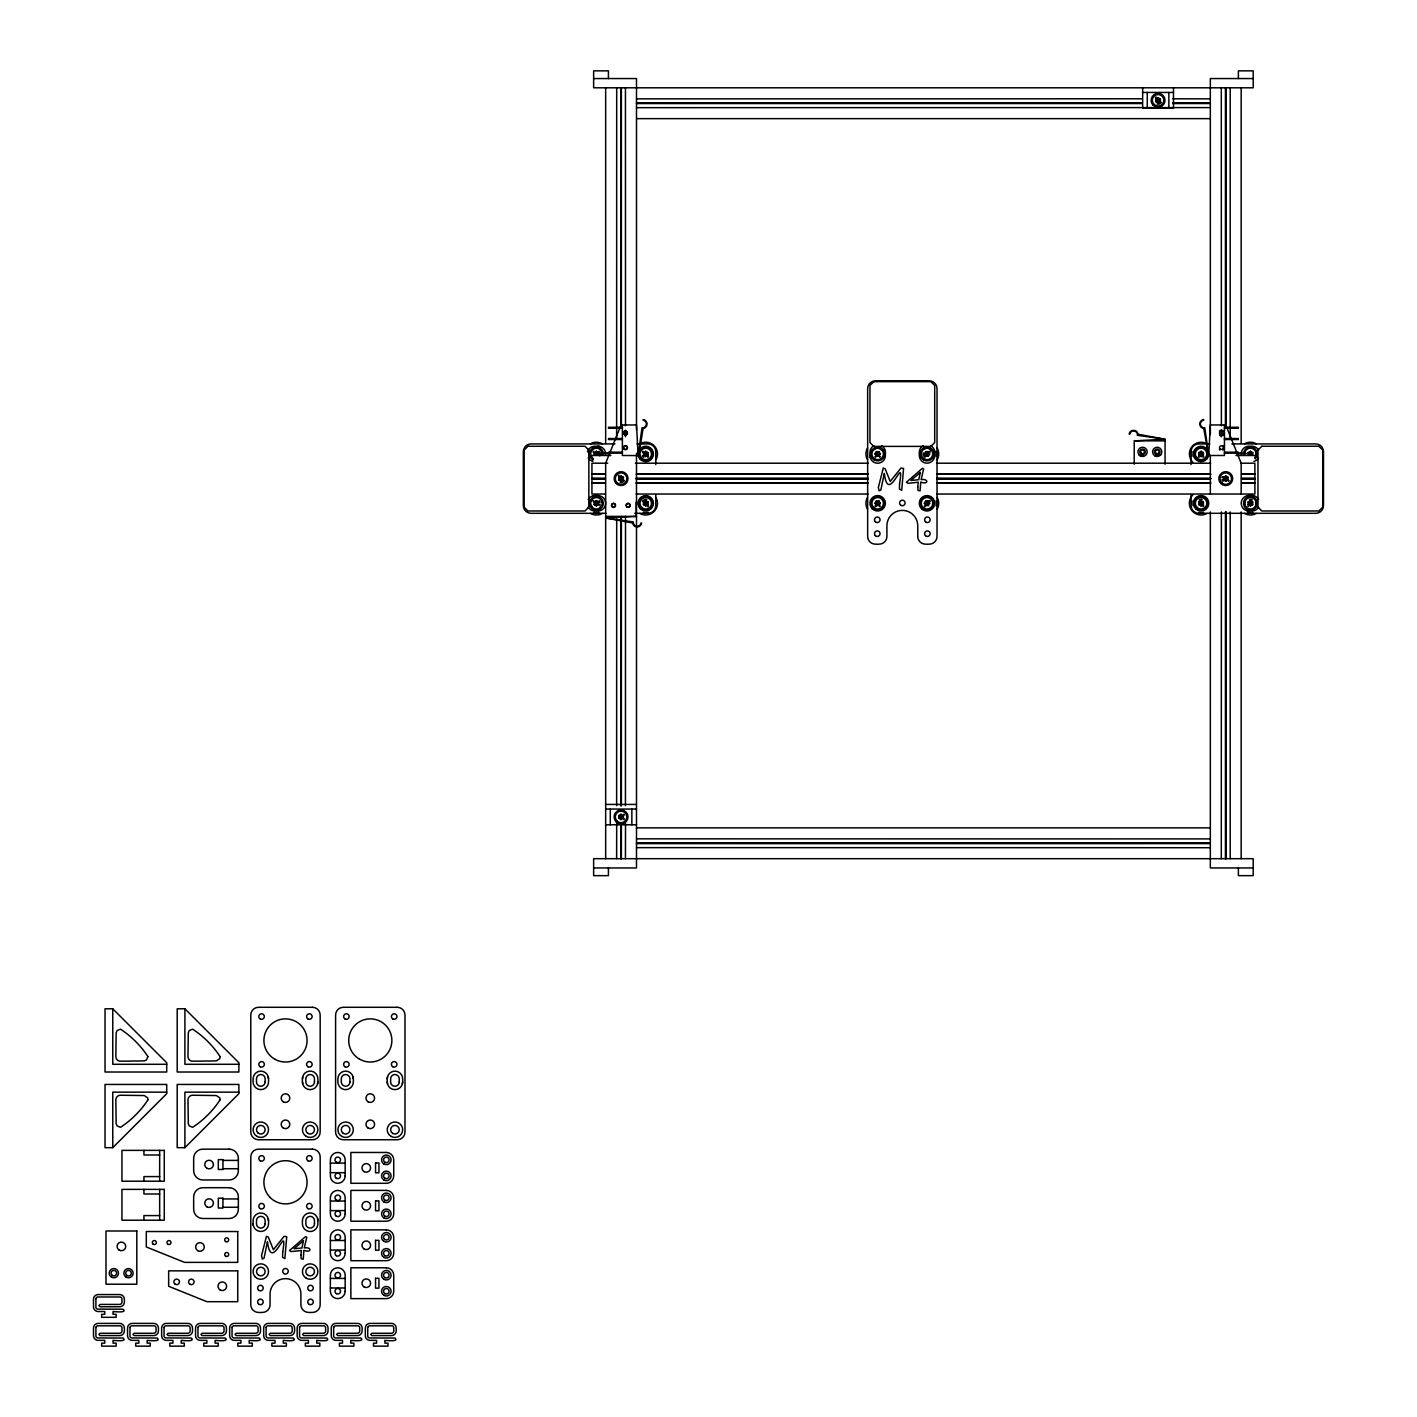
<?xml version="1.0" encoding="UTF-8"?>
<svg xmlns="http://www.w3.org/2000/svg" width="1417" height="1417" viewBox="0 0 1417 1417"><rect width="100%" height="100%" fill="white"/><g stroke="black" fill="none" stroke-linecap="round" stroke-linejoin="round"><path stroke-width="1.5" d="M608.424 867.948L608.424 875.653L593.634 875.653L593.634 858.684L1253.195 858.684L1253.195 875.653L1238.387 875.653L1238.387 867.948M1238.387 78.555L1238.387 70.85L1253.195 70.85L1253.195 87.801L593.634 87.801L593.634 70.85L608.424 70.85L608.424 78.555M605.661 518.002L632.708 523.015A4.464 4.464 0 0 0 635.401 526.593L637.685 526.911A4.464 4.464 0 0 0 641.582 523.103L640.962 523.015A3.861 3.861 0 0 1 636.605 526.292A3.861 3.861 0 0 1 633.328 521.934L605.661 518.002L636.18 516.39L636.18 502.291M874.997 453.954L876.326 451.633L879.001 451.633L880.329 453.954L879.001 456.256L876.326 456.256L874.997 453.954L880.329 453.954M876.326 456.256L879.001 451.633M874.997 503.283L876.326 500.98L879.001 500.98L880.329 503.283L879.001 505.603L876.326 505.603L874.997 503.283L880.329 503.283M876.326 505.603L879.001 500.98M924.327 453.954L925.655 451.633L928.33 451.633L929.676 453.954L928.33 456.256L925.655 456.256L924.327 453.954L929.676 453.954M925.655 456.256L928.33 451.633M924.327 503.283L925.655 500.98L928.33 500.98L929.676 503.283L928.33 505.603L925.655 505.603L924.327 503.283L929.676 503.283M925.655 505.603L928.33 500.98M112.758 1147.664L166.71 1093.694L166.71 1084.448L105.035 1084.448L105.035 1147.664L112.758 1147.664L112.758 1092.153L166.71 1092.153M184.901 1147.664L238.871 1093.694L238.871 1084.448L177.196 1084.448L177.196 1147.664L184.901 1147.664L184.901 1092.153L238.871 1092.153M1155.758 98.96L1158.061 97.631L1160.381 98.96L1160.381 101.634L1158.061 102.963L1155.758 101.634L1155.758 98.96L1160.381 101.634M1155.758 101.634L1160.381 98.96M594.095 452.608L596.398 451.279L598.718 452.608L598.718 455.282L594.095 452.608L594.095 455.282L598.718 452.608M643.424 452.608L645.745 451.279L648.047 452.608L648.047 455.282L645.745 456.628L643.424 455.282L643.424 452.608L648.047 455.282M643.424 455.282L648.047 452.608M618.768 477.281L621.071 475.953L623.391 477.281L623.391 479.956L621.071 481.284L618.768 479.956L618.768 477.281L623.391 479.956M618.768 479.956L623.391 477.281M594.095 501.955L596.398 500.608L598.718 501.955L598.718 504.629L596.398 505.958L594.095 504.629L594.095 501.955L598.718 504.629M594.095 504.629L598.718 501.955M643.424 501.955L645.745 500.608L648.047 501.955L648.047 504.629L645.745 505.958L643.424 504.629L643.424 501.955L648.047 504.629M643.424 504.629L648.047 501.955M1198.764 452.608L1201.085 451.279L1203.405 452.608L1203.405 455.282L1201.085 456.628L1198.764 455.282L1198.764 452.608L1203.405 455.282M1198.764 455.282L1203.405 452.608M618.768 815.572L621.071 814.244L623.391 815.572L623.391 818.247L621.071 819.575L618.768 818.247L618.768 815.572L623.391 818.247M1248.111 452.608L1250.414 451.279L1252.734 452.608L1252.734 455.282L1248.111 452.608L1248.111 455.282L1252.734 452.608M618.768 818.247L623.391 815.572M1223.438 477.281L1225.758 475.953L1228.061 477.281L1228.061 479.956L1225.758 481.284L1223.438 479.956L1223.438 477.281L1228.061 479.956M1223.438 479.956L1228.061 477.281M1198.764 501.955L1201.085 500.608L1203.405 501.955L1203.405 504.629L1201.085 505.958L1198.764 504.629L1198.764 501.955L1203.405 504.629M1198.764 504.629L1203.405 501.955M1248.111 501.955L1250.414 500.608L1252.734 501.955L1252.734 504.629L1250.414 505.958L1248.111 504.629L1248.111 501.955L1252.734 504.629M1248.111 504.629L1252.734 501.955M1134.539 440.846L1165.057 439.217L1137.993 434.222A4.464 4.464 0 0 0 1135.318 430.644L1133.015 430.325A4.464 4.464 0 0 0 1129.136 434.133L1129.739 434.222A3.861 3.861 0 0 1 1134.096 430.945A3.861 3.861 0 0 1 1137.373 435.302L1165.057 439.217L1165.057 464.245M593.634 78.555L636.499 78.555L636.499 430.183M1253.195 78.555L1210.331 78.555L1210.331 434.594M1142.651 92.442L1173.489 92.442M636.552 98.853L1141.872 98.783M1172.762 98.783L1210.277 98.853M636.552 102.91L1141.872 102.91M1172.762 102.91L1210.277 102.91M636.552 103.228L1141.872 103.228M1172.762 103.228L1210.277 103.228M636.552 103.547L1141.872 103.547M1172.762 103.547L1210.277 103.547M636.552 107.674L1210.277 107.603M636.552 118.638L1210.277 118.638M622.382 427.279L608.513 427.279L608.513 428.271L622.382 428.271M1224.447 427.279L1238.316 427.279L1238.316 428.271L1224.447 428.271M622.382 438.526L608.513 438.526L608.513 439.536L622.382 439.536M1224.447 438.526L1238.316 438.526L1238.316 439.536L1224.447 439.536M1165.057 440.846L1134.22 440.846L1134.22 464.245M614.943 443.928L531.038 443.928A7.705 7.705 0 0 0 523.334 451.633L523.334 505.603A7.705 7.705 0 0 0 531.038 513.308L606.104 513.308M637.012 443.928L648.047 443.928A7.705 7.705 0 0 1 655.77 451.633L655.77 464.581M1209.817 443.928L1198.764 443.928A7.705 7.705 0 0 0 1191.059 451.633L1191.059 464.581M1231.887 443.928L1315.791 443.928A7.705 7.705 0 0 1 1323.496 451.633L1323.496 505.603A7.705 7.705 0 0 1 1315.791 513.308L1198.764 513.308A7.705 7.705 0 0 1 1191.059 505.603L1191.059 494.799M622.382 452.182L608.513 452.182L608.513 453.174M1224.447 452.182L1238.316 452.182L1238.316 453.174M601.57 453.174L622.382 453.174M1224.447 453.174L1245.26 453.174M600.418 453.617L610.816 453.617M1236.014 453.617L1246.411 453.617M1138.896 454.946L1143.253 454.946M1156.343 454.946L1160.7 454.946M591.934 455.495L610.816 455.495M1236.014 455.495L1254.895 455.495M607.734 463.2L591.934 463.2L591.934 494.019L605.201 494.037M635.401 463.2L868.16 463.2M936.672 463.2L1210.703 463.2M1224.447 424.958L1224.447 455.495L1208.719 455.495L1204.804 427.81A3.861 3.861 0 0 1 1200.447 424.533A3.861 3.861 0 0 1 1203.706 420.176L1203.635 419.574A4.464 4.464 0 0 0 1199.809 423.453L1200.146 425.738A4.464 4.464 0 0 0 1203.724 428.43L1208.719 455.495L1210.331 424.958L1225.758 424.958L1241.168 463.2L1254.895 463.2L1254.895 494.019L936.672 494.037M591.934 478.291L605.201 478.291M636.127 478.291L868.16 478.291M936.672 478.291L1210.703 478.291M1241.629 478.291L1254.895 478.291M591.934 478.609L605.201 478.609M636.127 478.609L868.16 478.609M936.672 478.609L1210.703 478.609M1241.629 478.609L1254.895 478.609M591.934 478.928L605.201 478.928M636.127 478.928L868.16 478.928M936.672 478.928L1210.703 478.928M1241.629 478.928L1254.895 478.928M591.934 483.002L605.201 483.002M636.127 483.002L868.16 483.002M936.672 483.002L1210.703 483.002M1241.629 483.002L1254.895 483.002M591.934 483.073L605.201 483.073M636.127 483.073L868.16 483.073M936.672 483.073L1210.703 483.073M1241.629 483.073L1254.895 483.073M636.127 494.037L868.16 494.037M634.798 513.308L648.047 513.308A7.705 7.705 0 0 0 655.77 505.603L655.77 494.799M605.661 516.39L636.499 516.39M605.661 804.431L636.499 804.431M605.661 809.054L636.499 809.054M605.661 824.783L636.499 824.783M636.552 827.865L1210.277 827.865M636.552 838.829L1210.277 838.899M636.552 842.956L1210.277 842.956M636.552 843.274L1210.277 843.274M636.552 843.593L1210.277 843.593M636.552 847.649L1210.277 847.72M593.634 867.948L636.499 867.948L636.499 453.263M1253.195 867.948L1210.331 867.948L1210.331 511.909M112.758 1008.798L105.035 1008.798L105.035 1072.014L166.71 1072.014L166.71 1062.75L112.758 1008.798L112.758 1064.291L166.71 1064.291M184.901 1008.798L177.196 1008.798L177.196 1072.014L238.871 1072.014L238.871 1062.75L184.901 1008.798L184.901 1064.291L238.871 1064.291M159.66 1154.997L143.932 1154.997L143.932 1150.374M222.947 1160.399L238.357 1160.399M330.374 1163.109L345.163 1163.109M222.947 1168.724L238.357 1168.724M330.374 1172.674L345.163 1172.674M159.66 1176.588L143.932 1176.588L143.932 1181.211M159.66 1194L143.932 1194L143.932 1189.377M222.947 1198.941L238.357 1198.941M330.374 1201.031L345.163 1201.031M222.947 1207.266L238.357 1207.266M330.374 1210.596L345.163 1210.596M159.66 1215.591L143.932 1215.591L143.932 1220.214M330.374 1240.495L345.163 1240.495M330.374 1250.06L345.163 1250.06M330.374 1278.435L345.163 1278.435M330.374 1287.982L345.163 1287.982M925.655 451.633L928.33 456.256M925.655 500.98L928.33 505.603M876.326 451.633L879.001 456.256M876.326 500.98L879.001 505.603M1250.414 451.279L1250.414 453.954M1250.414 500.608L1250.414 505.958M1241.168 87.801L1241.168 443.432M1241.168 463.2L1241.168 494.037M1241.168 511.909L1241.168 858.684M1230.204 87.801L1230.204 439.022M1230.204 511.909L1230.204 858.684M1226.059 87.801L1226.059 427.969M1226.059 511.909L1226.059 858.684M1225.758 87.801L1225.758 427.969M1225.758 475.953L1225.758 481.284M1225.758 511.909L1225.758 858.684M1225.439 87.801L1225.439 427.969M1225.439 511.909L1225.439 858.684M1221.295 87.801L1221.383 425.755M1221.383 430.183L1221.295 436.808M1221.383 511.909L1221.295 858.684M1210.331 455.176L1210.331 494.037M1201.085 451.279L1201.085 456.628M1201.085 500.608L1201.085 505.958M1173.489 87.801L1173.489 108.153L1142.651 108.153L1142.651 87.801M1168.866 92.442L1168.866 108.153M1158.061 97.631L1158.061 102.963M1147.274 92.442L1147.274 108.153M645.745 451.279L645.745 456.628M645.745 500.608L645.745 505.958M631.858 809.054L631.858 824.783M625.446 87.801L625.517 425.755M625.517 430.183L625.446 436.808M625.517 516.319L625.446 805.671M625.517 823.348L625.446 858.684M622.382 424.958L622.382 455.495L638.713 455.583L643.105 428.43A4.464 4.464 0 0 0 646.683 425.738L647.002 423.453A4.464 4.464 0 0 0 643.194 419.574L643.105 420.176A3.861 3.861 0 0 1 646.382 424.533A3.861 3.861 0 0 1 642.025 427.81L638.111 455.495L636.499 424.958L621.071 424.958L605.661 463.2L605.661 858.684M621.372 87.801L621.372 425.755M621.372 516.319L621.372 805.671M621.372 823.348L621.372 858.684M621.071 87.801L621.071 427.969M621.071 475.953L621.071 481.284M621.071 518.533L621.071 805.671M621.071 814.244L621.071 819.575M621.071 823.348L621.071 858.684M620.77 87.801L620.77 427.969M620.77 518.533L620.77 805.671M620.77 823.348L620.77 858.684M616.696 87.801L616.625 439.022M616.696 518.533L616.625 805.671M616.696 823.348L616.625 858.684M610.284 809.054L610.284 824.783M605.661 87.801L605.661 443.432M596.398 451.279L596.398 453.954M596.398 500.608L596.398 505.958M159.66 1150.374L159.66 1181.211M159.66 1189.377L159.66 1220.214M1161.409 102.219A3.861 3.861 0 0 1 1160.789 103.016M1159.992 103.636A3.861 3.861 0 0 1 1157.069 104.026M1155.351 97.578A3.861 3.861 0 0 1 1156.148 96.958M624.419 818.849A3.861 3.861 0 0 1 623.799 819.646M623.799 814.19A3.861 3.861 0 0 1 624.419 814.988M1229.088 480.54A3.861 3.861 0 0 1 1228.486 481.337M1223.03 481.337A3.861 3.861 0 0 1 1222.021 479.619M1222.021 477.618A3.861 3.861 0 0 1 1222.41 476.697M624.419 480.54A3.861 3.861 0 0 1 623.799 481.337M623.002 481.957A3.861 3.861 0 0 1 620.079 482.347M618.343 475.899A3.861 3.861 0 0 1 619.14 475.28M880.382 456.681A3.861 3.861 0 0 1 879.585 457.284M875.741 457.284A3.861 3.861 0 0 1 874.944 456.681M867.487 459.817A11.743 11.743 0 0 1 867.487 448.073M925.071 457.284A3.861 3.861 0 0 1 924.274 456.681M923.654 455.884A3.861 3.861 0 0 1 923.282 452.944M929.729 451.226A3.861 3.861 0 0 1 930.331 452.023M937.168 448.073A11.743 11.743 0 0 1 937.168 459.817M936.088 451.509A9.405 9.405 0 0 1 936.088 456.38M880.382 506.011A3.861 3.861 0 0 1 879.585 506.631M875.741 506.631A3.861 3.861 0 0 1 874.944 506.011M867.487 509.164A11.743 11.743 0 0 1 867.487 497.42M925.071 506.631A3.861 3.861 0 0 1 924.274 506.011M929.729 500.555A3.861 3.861 0 0 1 930.331 501.352M937.168 497.42A11.743 11.743 0 0 1 937.168 509.164M936.088 500.856A9.405 9.405 0 0 1 936.088 505.727M873.811 445.735A7.705 7.705 0 0 0 870.215 450.411A19.484 19.484 0 0 0 870.215 457.478M881.516 445.735A7.705 7.705 0 0 1 885.377 452.413M885.111 450.411A19.484 19.484 0 0 1 885.111 457.478A7.705 7.705 0 0 1 869.949 455.495M923.14 445.735A7.705 7.705 0 0 0 919.544 450.411A19.484 19.484 0 0 0 919.296 455.495A7.705 7.705 0 0 0 934.441 457.478A19.484 19.484 0 0 0 934.441 450.411M930.845 445.735A7.705 7.705 0 0 1 934.706 452.413M924.84 459.232A4.322 4.322 0 0 1 923.955 458.541M924.84 448.675A4.322 4.322 0 0 1 929.162 448.675M930.048 449.348A4.322 4.322 0 0 1 930.739 450.252M875.511 448.675A4.322 4.322 0 0 1 879.815 448.675M880.719 449.348A4.322 4.322 0 0 1 881.409 450.252M591.81 506.33A4.322 4.322 0 0 1 591.119 505.444M591.119 501.122A4.322 4.322 0 0 1 591.81 500.236M601.003 506.33A4.322 4.322 0 0 1 600.1 507.02M601.694 501.122A4.322 4.322 0 0 1 602.119 502.167M591.81 457A4.322 4.322 0 0 1 590.694 455.07M601.694 451.793A4.322 4.322 0 0 1 602.119 452.838M597.939 446.249A7.705 7.705 0 0 1 605.661 453.954M599.94 446.497A19.484 19.484 0 0 0 592.873 446.497A7.705 7.705 0 0 0 587.417 451.952M592.873 461.393A7.705 7.705 0 0 1 588.179 457.797M588.179 507.144A7.705 7.705 0 0 0 594.857 510.988A19.484 19.484 0 0 0 599.94 510.74A7.705 7.705 0 0 0 599.94 495.844A19.484 19.484 0 0 0 592.873 495.844M588.179 499.439A7.705 7.705 0 0 1 594.857 495.578M592.944 459.958A6.943 6.943 0 0 1 592.944 447.949A6.943 6.943 0 0 1 603.341 453.954M600.135 454.946A3.861 3.861 0 0 1 599.745 455.884M593.068 452.023A3.861 3.861 0 0 1 593.688 451.226M599.125 451.226A3.861 3.861 0 0 1 600.135 452.944M593.51 458.949A5.774 5.774 0 0 1 593.51 448.941A5.774 5.774 0 0 1 602.19 453.954M590.535 443.787A11.743 11.743 0 0 1 602.278 443.787M648.472 506.011A3.861 3.861 0 0 1 647.675 506.631M642.397 501.352A3.861 3.861 0 0 1 643.017 500.555M643.814 499.953A3.861 3.861 0 0 1 646.737 499.563M655.912 497.42A11.743 11.743 0 0 1 639.864 513.45M648.171 512.369A9.405 9.405 0 0 1 643.3 512.369M648.472 456.681A3.861 3.861 0 0 1 647.675 457.284M643.814 457.284A3.861 3.861 0 0 1 642.397 455.884M642.397 452.023A3.861 3.861 0 0 1 643.017 451.226M639.864 443.787A11.743 11.743 0 0 1 655.912 459.817M600.135 504.275A3.861 3.861 0 0 1 599.745 505.214M593.068 501.352A3.861 3.861 0 0 1 593.688 500.555M599.125 500.555A3.861 3.861 0 0 1 600.135 502.291M602.278 513.45A11.743 11.743 0 0 1 590.535 513.45M598.842 512.369A9.405 9.405 0 0 1 593.971 512.369M1248.501 506.631A3.861 3.861 0 0 1 1247.704 506.011M1249.422 499.563A3.861 3.861 0 0 1 1252.345 499.953M1256.294 513.45A11.743 11.743 0 0 1 1244.551 513.45M1252.858 512.369A9.405 9.405 0 0 1 1247.987 512.369M1243.488 453.954A6.943 6.943 0 0 1 1253.071 447.542A6.943 6.943 0 0 1 1255.32 458.86M1244.64 453.954A5.774 5.774 0 0 1 1252.628 448.604A5.774 5.774 0 0 1 1254.506 458.045M1244.551 443.787A11.743 11.743 0 0 1 1256.294 443.787M1256.135 452.838A4.322 4.322 0 0 1 1256.135 455.07M1244.569 453.954A4.322 4.322 0 0 1 1244.711 452.838M1256.135 502.167A4.322 4.322 0 0 1 1256.135 504.399M1244.711 504.399A4.322 4.322 0 0 1 1244.711 502.167M1208.79 453.954A7.705 7.705 0 0 1 1197.826 460.932A7.705 7.705 0 0 1 1196.125 448.038A7.705 7.705 0 0 1 1208.524 451.952M1248.873 510.988A7.705 7.705 0 0 1 1241.168 503.283A7.705 7.705 0 0 1 1248.873 495.578M1246.889 510.74A19.484 19.484 0 0 0 1253.956 510.74A7.705 7.705 0 0 0 1258.633 507.144M1246.889 495.844A19.484 19.484 0 0 1 1253.956 495.844M1251.955 495.578A7.705 7.705 0 0 1 1258.633 499.439M1258.633 457.797A7.705 7.705 0 0 1 1253.956 461.393M1258.633 450.092A7.705 7.705 0 0 0 1251.955 446.249A19.484 19.484 0 0 0 1246.889 446.497A7.705 7.705 0 0 0 1241.168 453.954M1203.812 506.011A3.861 3.861 0 0 1 1203.015 506.631M1199.154 499.953A3.861 3.861 0 0 1 1202.077 499.563M1206.947 513.45A11.743 11.743 0 0 1 1192.777 494.976M1203.511 512.369A9.405 9.405 0 0 1 1198.64 512.369M1191.998 505.727A9.405 9.405 0 0 1 1191.998 500.856M1203.812 456.681A3.861 3.861 0 0 1 1203.015 457.284M1199.154 457.284A3.861 3.861 0 0 1 1198.357 456.681M1192.777 462.243A11.743 11.743 0 0 1 1206.947 443.787M1191.998 456.38A9.405 9.405 0 0 1 1191.998 451.509M1223.314 445.664A2.781 2.781 0 0 1 1222.747 450.039M1219.966 450.039A2.781 2.781 0 0 1 1219.399 449.596M1219.399 431.016A2.781 2.781 0 0 1 1223.314 431.016A2.781 2.781 0 0 1 1223.314 434.948A2.781 2.781 0 0 1 1219.399 434.948M268.522 1220.675A7.705 7.705 0 0 0 253.377 1218.691A19.484 19.484 0 0 0 253.377 1225.758M268.256 1218.691A19.484 19.484 0 0 1 268.256 1225.758A7.705 7.705 0 0 1 253.112 1223.757M317.869 1220.675A7.705 7.705 0 0 0 302.707 1218.691A19.484 19.484 0 0 0 302.441 1223.757A7.705 7.705 0 0 0 317.603 1225.758A19.484 19.484 0 0 0 317.603 1218.691M317.869 1081.915A7.705 7.705 0 0 1 310.146 1089.638A7.705 7.705 0 0 1 302.441 1081.915M317.603 1083.916A19.484 19.484 0 0 0 317.603 1076.849A7.705 7.705 0 0 0 302.441 1078.833M302.707 1083.916A19.484 19.484 0 0 1 302.707 1076.849M268.522 1078.833A7.705 7.705 0 0 0 260.817 1071.128A7.705 7.705 0 0 0 253.112 1078.833A19.484 19.484 0 0 0 253.377 1083.916A7.705 7.705 0 0 0 268.256 1083.916A19.484 19.484 0 0 0 268.256 1076.849M402.658 1081.915A7.705 7.705 0 0 1 394.953 1089.638A7.705 7.705 0 0 1 387.248 1081.915M402.393 1083.916A19.484 19.484 0 0 0 402.393 1076.849A7.705 7.705 0 0 0 387.248 1078.833M387.496 1083.916A19.484 19.484 0 0 1 387.496 1076.849M353.329 1078.833A7.705 7.705 0 0 0 345.606 1071.128A7.705 7.705 0 0 0 337.901 1078.833A19.484 19.484 0 0 0 338.167 1083.916A7.705 7.705 0 0 0 353.063 1083.916A19.484 19.484 0 0 0 353.063 1076.849M375.54 1278.276L375.54 1288.142L378.941 1288.142L378.941 1278.276L375.54 1278.276M375.54 1240.353L375.54 1250.219L378.941 1250.219L378.941 1240.353L375.54 1240.353M375.54 1200.872L375.54 1210.756L378.941 1210.756L378.941 1200.872L375.54 1200.872M375.54 1162.95L375.54 1172.815L378.941 1172.815L378.941 1162.95L375.54 1162.95M282.727 1251.902L282.55 1257.251L284.87 1258.597L286.73 1236.758L284.179 1236.279L273.375 1249.705L268.274 1236.988L266.449 1236.315L261.507 1255.763L262.234 1259.075L264.005 1258.296L267.476 1241.629C271.515 1275.353 288.094 1218.673 282.727 1251.902M899.565 483.622L899.405 488.971L901.708 490.335L903.568 468.478L901.017 468.017L890.213 481.443L885.129 468.726L883.287 468.035L878.345 487.501L879.071 490.796L880.843 490.034L884.332 473.367C888.37 507.091 904.932 450.393 899.565 483.622M300.918 1255.196L301.183 1258.739L303.256 1259.146L303.911 1250.325C311.882 1253.514 311.935 1246.57 304.248 1247.934L306.798 1237.218L305.558 1236.598L289.511 1250.538L291.158 1251.583L301.414 1250.52L300.918 1255.196M917.755 486.934L918.039 490.459L920.094 490.867L920.749 482.063C928.72 485.252 928.79 478.291 921.103 479.655L923.636 468.938L922.414 468.318L906.366 482.276L907.996 483.303L918.269 482.241L917.755 486.934M147.899 1056.586L146.482 1059.969L144.251 1060.908L120.463 1061.209A4.623 4.623 0 0 1 115.84 1056.586L116.159 1032.798L117.08 1030.566L120.463 1029.167C131.019 1035.916 141.133 1046.047 147.899 1056.586M220.042 1056.586L219.883 1058.499L216.411 1060.908L192.606 1061.209A4.623 4.623 0 0 1 187.983 1056.586L188.302 1032.798L189.223 1030.566L192.606 1029.167C203.162 1035.916 213.294 1046.047 220.042 1056.586M95.913 1298.592L95.913 1307.501A2.285 2.285 0 0 0 97.525 1309.113L123.173 1309.219C127.796 1313.24 114.157 1311.557 113.059 1311.522L113.059 1314.303L116.159 1314.303L116.159 1317.314L101.67 1317.314L101.67 1314.303L104.769 1314.303L104.769 1311.522L98.127 1311.522A4.623 4.623 0 0 1 93.504 1306.899L93.504 1299.194A4.623 4.623 0 0 1 98.127 1294.571L119.701 1294.571A4.623 4.623 0 0 1 124.182 1297.99A15.835 15.835 0 0 1 124.182 1303.321A4.623 4.623 0 0 1 119.701 1306.757L100.058 1306.757L98.889 1305.588L100.058 1304.437L119.559 1304.437A2.462 2.462 0 0 0 122.021 1301.975L121.933 1298.592A2.285 2.285 0 0 0 120.303 1296.98L97.525 1296.98A2.285 2.285 0 0 0 95.913 1298.592M95.913 1327.428L95.913 1336.32A2.285 2.285 0 0 0 97.525 1337.949L123.173 1338.038C127.796 1342.076 114.157 1340.393 113.059 1340.358L113.059 1343.139L116.159 1343.139L116.159 1346.15L101.67 1346.15L101.67 1343.139L104.769 1343.139L104.769 1340.358L98.127 1340.358A4.623 4.623 0 0 1 93.504 1335.735L93.504 1328.03A4.623 4.623 0 0 1 98.127 1323.407L119.701 1323.407A4.623 4.623 0 0 1 124.182 1326.826A15.835 15.835 0 0 1 124.182 1332.157A4.623 4.623 0 0 1 119.701 1335.576L100.058 1335.576L98.889 1334.424L100.058 1333.273L119.559 1333.273A2.462 2.462 0 0 0 122.021 1330.793L121.933 1327.428A2.285 2.285 0 0 0 120.303 1325.816L97.525 1325.816A2.285 2.285 0 0 0 95.913 1327.428M129.992 1327.428L129.992 1336.32A2.285 2.285 0 0 0 131.604 1337.949L157.252 1338.038C161.857 1342.076 148.236 1340.393 147.138 1340.358L147.138 1343.139L150.237 1343.139L150.237 1346.15L135.749 1346.15L135.749 1343.139L138.848 1343.139L138.848 1340.358L132.206 1340.358A4.623 4.623 0 0 1 127.565 1335.735L127.565 1328.03A4.623 4.623 0 0 1 132.206 1323.407L153.78 1323.407A4.623 4.623 0 0 1 158.243 1326.826A15.835 15.835 0 0 1 158.243 1332.157A4.623 4.623 0 0 1 153.78 1335.576L134.119 1335.576L132.968 1334.424L134.119 1333.273L153.621 1333.273A2.462 2.462 0 0 0 156.1 1330.793L155.994 1327.428A2.285 2.285 0 0 0 154.382 1325.816L131.604 1325.816A2.285 2.285 0 0 0 129.992 1327.428M164.053 1327.428L164.053 1336.32A2.285 2.285 0 0 0 165.683 1337.949L191.33 1338.038C195.936 1342.076 182.297 1340.393 181.199 1340.358L181.199 1343.139L184.316 1343.139L184.316 1346.15L169.81 1346.15L169.81 1343.139L172.927 1343.139L172.927 1340.358L166.267 1340.358A4.623 4.623 0 0 1 161.644 1335.735L161.644 1328.03A4.623 4.623 0 0 1 166.267 1323.407L187.859 1323.407A4.623 4.623 0 0 1 192.322 1326.826A15.835 15.835 0 0 1 192.322 1332.157A4.623 4.623 0 0 1 187.859 1335.576L168.198 1335.576L167.047 1334.424L168.198 1333.273L187.699 1333.273A2.462 2.462 0 0 0 190.161 1330.793L190.073 1327.428A2.285 2.285 0 0 0 188.443 1325.816L165.683 1325.816A2.285 2.285 0 0 0 164.053 1327.428M197.973 1327.428L197.973 1336.32A2.285 2.285 0 0 0 199.602 1337.949L225.25 1338.038C229.855 1342.076 216.216 1340.393 215.118 1340.358L215.118 1343.139L218.236 1343.139L218.236 1346.15L203.729 1346.15L203.729 1343.139L206.847 1343.139L206.847 1340.358L200.187 1340.358A4.623 4.623 0 0 1 195.564 1335.735L195.564 1328.03A4.623 4.623 0 0 1 200.187 1323.407L221.778 1323.407A4.623 4.623 0 0 1 226.242 1326.826A15.835 15.835 0 0 1 226.242 1332.157A4.623 4.623 0 0 1 221.778 1335.576L202.117 1335.576L200.966 1334.424L202.117 1333.273L221.619 1333.273A2.462 2.462 0 0 0 224.081 1330.793L223.992 1327.428A2.285 2.285 0 0 0 222.363 1325.816L199.602 1325.816A2.285 2.285 0 0 0 197.973 1327.428M232.051 1327.428L232.051 1336.32A2.285 2.285 0 0 0 233.663 1337.949L259.311 1338.038C263.934 1342.076 250.295 1340.393 249.197 1340.358L249.197 1343.139L252.297 1343.139L252.297 1346.15L237.808 1346.15L237.808 1343.139L240.908 1343.139L240.908 1340.358L234.266 1340.358A4.623 4.623 0 0 1 229.643 1335.735L229.643 1328.03A4.623 4.623 0 0 1 234.266 1323.407L255.839 1323.407A4.623 4.623 0 0 1 260.321 1326.826A15.835 15.835 0 0 1 260.321 1332.157A4.623 4.623 0 0 1 255.839 1335.576L236.196 1335.576L235.027 1334.424L236.196 1333.273L255.698 1333.273A2.462 2.462 0 0 0 258.16 1330.793L258.053 1327.428A2.285 2.285 0 0 0 256.442 1325.816L233.663 1325.816A2.285 2.285 0 0 0 232.051 1327.428M266.113 1327.428L266.113 1336.32A2.285 2.285 0 0 0 267.742 1337.949L293.39 1338.038C297.995 1342.076 284.374 1340.393 283.276 1340.358L283.276 1343.139L286.376 1343.139L286.376 1346.15L271.887 1346.15L271.887 1343.139L274.987 1343.139L274.987 1340.358L268.344 1340.358A4.623 4.623 0 0 1 263.704 1335.735L263.704 1328.03A4.623 4.623 0 0 1 268.344 1323.407L289.918 1323.407A4.623 4.623 0 0 1 294.382 1326.826A15.835 15.835 0 0 1 294.382 1332.157A4.623 4.623 0 0 1 289.918 1335.576L270.257 1335.576L269.106 1334.424L270.257 1333.273L289.759 1333.273A2.462 2.462 0 0 0 292.239 1330.793L292.132 1327.428A2.285 2.285 0 0 0 290.52 1325.816L267.742 1325.816A2.285 2.285 0 0 0 266.113 1327.428M299.572 1327.428L299.572 1336.32A2.285 2.285 0 0 0 301.201 1337.949L326.849 1338.038C331.454 1342.076 317.833 1340.393 316.735 1340.358L316.735 1343.139L319.835 1343.139L319.835 1346.15L305.346 1346.15L305.346 1343.139L308.445 1343.139L308.445 1340.358L301.786 1340.358A4.623 4.623 0 0 1 297.163 1335.735L297.163 1328.03A4.623 4.623 0 0 1 301.786 1323.407L323.377 1323.407A4.623 4.623 0 0 1 327.841 1326.826A15.835 15.835 0 0 1 327.841 1332.157A4.623 4.623 0 0 1 323.377 1335.576L303.716 1335.576L302.565 1334.424L303.716 1333.273L323.218 1333.273A2.462 2.462 0 0 0 325.697 1330.793L325.591 1327.428A2.285 2.285 0 0 0 323.962 1325.816L301.201 1325.816A2.285 2.285 0 0 0 299.572 1327.428M333.65 1327.428L333.65 1336.32A2.285 2.285 0 0 0 335.28 1337.949L360.91 1338.038C365.533 1342.076 351.894 1340.393 350.796 1340.358L350.796 1343.139L353.896 1343.139L353.896 1346.15L339.407 1346.15L339.407 1343.139L342.507 1343.139L342.507 1340.358L335.864 1340.358A4.623 4.623 0 0 1 331.241 1335.735L331.241 1328.03A4.623 4.623 0 0 1 335.864 1323.407L357.456 1323.407A4.623 4.623 0 0 1 361.92 1326.826A15.835 15.835 0 0 1 361.92 1332.157A4.623 4.623 0 0 1 357.456 1335.576L337.795 1335.576L336.644 1334.424L337.795 1333.273L357.297 1333.273A2.462 2.462 0 0 0 359.759 1330.793L359.67 1327.428A2.285 2.285 0 0 0 358.04 1325.816L335.28 1325.816A2.285 2.285 0 0 0 333.65 1327.428M367.729 1327.428L367.729 1336.32A2.285 2.285 0 0 0 369.341 1337.949L394.989 1338.038C399.612 1342.076 385.973 1340.393 384.875 1340.358L384.875 1343.139L387.975 1343.139L387.975 1346.15L373.486 1346.15L373.486 1343.139L376.585 1343.139L376.585 1340.358L369.943 1340.358A4.623 4.623 0 0 1 365.32 1335.735L365.32 1328.03A4.623 4.623 0 0 1 369.943 1323.407L391.517 1323.407A4.623 4.623 0 0 1 395.998 1326.826A15.835 15.835 0 0 1 395.998 1332.157A4.623 4.623 0 0 1 391.517 1335.576L371.874 1335.576L370.705 1334.424L371.874 1333.273L391.375 1333.273A2.462 2.462 0 0 0 393.837 1330.793L393.731 1327.428A2.285 2.285 0 0 0 392.119 1325.816L369.341 1325.816A2.285 2.285 0 0 0 367.729 1327.428M303.433 1240.761L301.927 1248.023L294.027 1248.731L303.433 1240.761M920.288 472.481L918.765 479.743L910.865 480.469L920.288 472.481M147.899 1099.858C141.133 1110.414 131.019 1120.546 120.463 1127.294L117.08 1125.895L116.159 1123.663L115.84 1099.858A4.623 4.623 0 0 1 120.463 1095.235L144.251 1095.554L147.722 1097.945L147.899 1099.858M220.042 1099.858C213.294 1110.414 203.162 1120.546 192.606 1127.294L189.223 1125.895L188.302 1123.663L187.983 1099.858A4.623 4.623 0 0 1 192.606 1095.235L216.411 1095.554L219.883 1097.945L220.042 1099.858M527.956 446.249L524.095 450.092L524.095 507.144L527.956 510.988L584.991 510.988L588.852 507.144L588.852 450.092L584.991 446.249L527.956 446.249M873.811 381.634L869.949 385.495L869.949 442.547L873.811 446.39L930.845 446.39L934.706 442.547L934.706 385.495L930.845 381.634L873.811 381.634M1261.838 446.249L1257.977 450.092L1257.977 507.144L1261.838 510.988L1318.873 510.988L1322.734 507.144L1322.734 450.092L1318.873 446.249L1261.838 446.249M929.304 380.872L875.352 380.872A7.705 7.705 0 0 0 867.647 388.577L867.647 536.441A7.705 7.705 0 0 0 873.35 543.88A22.424 22.424 0 0 0 881.197 543.88A7.705 7.705 0 0 0 886.918 536.441L886.918 525.796A15.41 15.41 0 0 1 902.328 510.386A15.41 15.41 0 0 1 917.755 525.796L917.755 536.441A7.705 7.705 0 0 0 923.459 543.88A22.424 22.424 0 0 0 931.306 543.88A7.705 7.705 0 0 0 937.027 536.441L937.027 388.577A7.705 7.705 0 0 0 929.304 380.872M605.201 474.164L591.934 474.164L605.201 474.234M868.16 474.164L636.127 474.164L868.16 474.234M1210.703 474.164L936.672 474.164L1210.703 474.234M1254.895 474.164L1241.629 474.164L1254.895 474.234M312.466 1007.292L258.496 1007.292A7.705 7.705 0 0 0 250.791 1015.015L250.791 1132.024A7.705 7.705 0 0 0 258.496 1139.746L312.466 1139.746A7.705 7.705 0 0 0 320.171 1132.024L320.171 1015.015A7.705 7.705 0 0 0 312.466 1007.292M397.256 1007.292L343.304 1007.292A7.705 7.705 0 0 0 335.599 1015.015L335.599 1132.024A7.705 7.705 0 0 0 343.304 1139.746L397.256 1139.746A7.705 7.705 0 0 0 404.979 1132.024L404.979 1015.015A7.705 7.705 0 0 0 397.256 1007.292M229.111 1149.152L202.897 1149.152A9.246 9.246 0 0 0 193.651 1158.398L193.651 1170.725A9.246 9.246 0 0 0 202.897 1179.971L229.111 1179.971A9.246 9.246 0 0 0 238.357 1170.725L238.357 1158.398A9.246 9.246 0 0 0 229.111 1149.152M312.466 1149.152L258.496 1149.152A7.705 7.705 0 0 0 250.791 1156.857L250.791 1304.703A7.705 7.705 0 0 0 256.512 1312.16A22.424 22.424 0 0 0 264.359 1312.16A7.705 7.705 0 0 0 270.062 1304.703L270.062 1294.075A15.41 15.41 0 0 1 285.49 1278.648A15.41 15.41 0 0 1 300.9 1294.075L300.9 1304.703A7.705 7.705 0 0 0 306.621 1312.16A22.424 22.424 0 0 0 314.468 1312.16A7.705 7.705 0 0 0 320.171 1304.703L320.171 1156.857A7.705 7.705 0 0 0 312.466 1149.152M164.283 1150.374L121.951 1150.374L121.951 1181.211L164.283 1181.211L164.283 1150.374M386.327 1152.464L350.867 1152.464L350.867 1183.301L386.327 1183.301A7.404 7.404 0 0 0 393.731 1175.897L393.731 1159.868A7.404 7.404 0 0 0 386.327 1152.464M222.947 1159.62L218.324 1159.62L218.324 1169.486L222.947 1169.486L222.947 1159.62M229.111 1187.694L202.897 1187.694A9.246 9.246 0 0 0 193.651 1196.94L193.651 1209.268A9.246 9.246 0 0 0 202.897 1218.514L229.111 1218.514A9.246 9.246 0 0 0 238.357 1209.268L238.357 1196.94A9.246 9.246 0 0 0 229.111 1187.694M164.283 1189.377L121.951 1189.377L121.951 1220.214L164.283 1220.214L164.283 1189.377M386.327 1190.404L350.867 1190.404L350.867 1221.224L386.327 1221.224A7.404 7.404 0 0 0 393.731 1213.838L393.731 1197.79A7.404 7.404 0 0 0 386.327 1190.404M222.947 1198.18L218.324 1198.18L218.324 1208.046L222.947 1208.046L222.947 1198.18M386.327 1229.867L350.867 1229.867L350.867 1260.705L386.327 1260.705A7.404 7.404 0 0 0 393.731 1253.301L393.731 1237.271A7.404 7.404 0 0 0 386.327 1229.867M136.811 1231.001L105.992 1231.001L105.992 1284.192L136.811 1284.192L136.811 1231.001M237.737 1231.532L146.305 1231.532L146.305 1246.96L184.547 1262.37L237.737 1262.37L237.737 1231.532M386.327 1267.79L350.867 1267.79L350.867 1298.627L386.327 1298.627A7.404 7.404 0 0 0 393.731 1291.224L393.731 1275.194A7.404 7.404 0 0 0 386.327 1267.79M237.737 1270.854L168.658 1270.854L168.658 1286.264L206.9 1301.692L237.737 1301.692L237.737 1270.854M399.257 1081.915L399.257 1078.833A4.322 4.322 0 0 0 394.953 1074.529A4.322 4.322 0 0 0 390.631 1078.833L390.631 1081.915A4.322 4.322 0 0 0 394.953 1086.237A4.322 4.322 0 0 0 399.257 1081.915M349.928 1081.915L349.928 1078.833A4.322 4.322 0 0 0 345.606 1074.529A4.322 4.322 0 0 0 341.302 1078.833L341.302 1081.915A4.322 4.322 0 0 0 345.606 1086.237A4.322 4.322 0 0 0 349.928 1081.915M345.163 1175.897L345.163 1159.868A7.404 7.404 0 0 0 337.76 1152.464A7.404 7.404 0 0 0 330.374 1159.868L330.374 1175.897A7.404 7.404 0 0 0 337.76 1183.301A7.404 7.404 0 0 0 345.163 1175.897M345.163 1213.838L345.163 1197.79A7.404 7.404 0 0 0 337.76 1190.404A7.404 7.404 0 0 0 330.374 1197.79L330.374 1213.838A7.404 7.404 0 0 0 337.76 1221.224A7.404 7.404 0 0 0 345.163 1213.838M345.163 1253.301L345.163 1237.271A7.404 7.404 0 0 0 337.76 1229.867A7.404 7.404 0 0 0 330.374 1237.271L330.374 1253.301A7.404 7.404 0 0 0 337.76 1260.705A7.404 7.404 0 0 0 345.163 1253.301M345.163 1291.224L345.163 1275.194A7.404 7.404 0 0 0 337.76 1267.79A7.404 7.404 0 0 0 330.374 1275.194L330.374 1291.224A7.404 7.404 0 0 0 337.76 1298.627A7.404 7.404 0 0 0 345.163 1291.224M314.468 1081.915L314.468 1078.833A4.322 4.322 0 0 0 310.146 1074.529A4.322 4.322 0 0 0 305.842 1078.833L305.842 1081.915A4.322 4.322 0 0 0 310.146 1086.237A4.322 4.322 0 0 0 314.468 1081.915M314.468 1223.757L314.468 1220.675A4.322 4.322 0 0 0 310.146 1216.371A4.322 4.322 0 0 0 305.842 1220.675L305.842 1223.757A4.322 4.322 0 0 0 310.146 1228.078A4.322 4.322 0 0 0 314.468 1223.757M265.138 1081.915L265.138 1078.833A4.322 4.322 0 0 0 260.817 1074.529A4.322 4.322 0 0 0 256.495 1078.833L256.495 1081.915A4.322 4.322 0 0 0 260.817 1086.237A4.322 4.322 0 0 0 265.138 1081.915M265.138 1223.757L265.138 1220.675A4.322 4.322 0 0 0 260.817 1216.371A4.322 4.322 0 0 0 256.495 1220.675L256.495 1223.757A4.322 4.322 0 0 0 260.817 1228.078A4.322 4.322 0 0 0 265.138 1223.757M1153.155 105.212A6.943 6.943 0 0 0 1164.774 102.095A6.943 6.943 0 0 0 1156.272 93.593A6.943 6.943 0 0 0 1153.155 105.212M1153.987 104.38A5.774 5.774 0 0 0 1163.658 101.794A5.774 5.774 0 0 0 1156.573 94.709A5.774 5.774 0 0 0 1153.987 104.38M616.165 821.825A6.943 6.943 0 0 0 627.766 818.707A6.943 6.943 0 0 0 619.282 810.205A6.943 6.943 0 0 0 616.165 821.825M616.98 821.01A5.774 5.774 0 0 0 626.651 818.406A5.774 5.774 0 0 0 619.583 811.321A5.774 5.774 0 0 0 616.98 821.01M1220.852 483.516A6.943 6.943 0 0 0 1232.453 480.416A6.943 6.943 0 0 0 1223.951 471.914A6.943 6.943 0 0 0 1220.852 483.516M1221.667 482.701A5.774 5.774 0 0 0 1231.338 480.115A5.774 5.774 0 0 0 1224.253 473.03A5.774 5.774 0 0 0 1221.667 482.701M616.165 483.516A6.943 6.943 0 0 0 627.766 480.416A6.943 6.943 0 0 0 619.282 471.914A6.943 6.943 0 0 0 616.165 483.516M616.98 482.701A5.774 5.774 0 0 0 626.651 480.115A5.774 5.774 0 0 0 619.583 473.03A5.774 5.774 0 0 0 616.98 482.701M874.2 459.958A6.943 6.943 0 0 0 884.598 453.954A6.943 6.943 0 0 0 874.2 447.949A6.943 6.943 0 0 0 874.2 459.958M874.767 458.949A5.774 5.774 0 0 0 883.446 453.954A5.774 5.774 0 0 0 874.767 448.941A5.774 5.774 0 0 0 874.767 458.949M923.53 459.958A6.943 6.943 0 0 0 933.945 453.954A6.943 6.943 0 0 0 923.53 447.949A6.943 6.943 0 0 0 923.53 459.958M924.114 458.949A5.774 5.774 0 0 0 932.776 453.954A5.774 5.774 0 0 0 924.114 448.941A5.774 5.774 0 0 0 924.114 458.949M874.2 509.288A6.943 6.943 0 0 0 884.598 503.283A6.943 6.943 0 0 0 874.2 497.278A6.943 6.943 0 0 0 874.2 509.288M874.767 508.296A5.774 5.774 0 0 0 883.446 503.283A5.774 5.774 0 0 0 874.767 498.27A5.774 5.774 0 0 0 874.767 508.296M923.53 509.288A6.943 6.943 0 0 0 933.945 503.283A6.943 6.943 0 0 0 923.53 497.278A6.943 6.943 0 0 0 923.53 509.288M924.114 508.296A5.774 5.774 0 0 0 932.776 503.283A5.774 5.774 0 0 0 924.114 498.27A5.774 5.774 0 0 0 924.114 508.296M925.425 535.626A2.781 2.781 0 0 0 930.066 534.368A2.781 2.781 0 0 0 926.665 530.985A2.781 2.781 0 0 0 925.425 535.626M925.425 521.739A2.781 2.781 0 0 0 930.066 520.5A2.781 2.781 0 0 0 926.665 517.099A2.781 2.781 0 0 0 925.425 521.739M875.316 521.739A2.781 2.781 0 0 0 879.957 520.5A2.781 2.781 0 0 0 876.556 517.099A2.781 2.781 0 0 0 875.316 521.739M875.316 535.626A2.781 2.781 0 0 0 879.957 534.368A2.781 2.781 0 0 0 876.556 530.985A2.781 2.781 0 0 0 875.316 535.626M900.946 505.373A2.781 2.781 0 0 0 905.109 502.982A2.781 2.781 0 0 0 900.946 500.573A2.781 2.781 0 0 0 900.946 505.373M921.546 508.738A7.705 7.705 0 0 0 934.441 505.284A7.705 7.705 0 0 0 925 495.844A7.705 7.705 0 0 0 921.546 508.738M872.217 508.738A7.705 7.705 0 0 0 885.111 505.284A7.705 7.705 0 0 0 875.671 495.844A7.705 7.705 0 0 0 872.217 508.738M640.289 508.738A7.705 7.705 0 0 0 653.184 505.284A7.705 7.705 0 0 0 643.743 495.844A7.705 7.705 0 0 0 640.289 508.738M640.289 459.409A7.705 7.705 0 0 0 653.184 455.937A7.705 7.705 0 0 0 643.743 446.497A7.705 7.705 0 0 0 640.289 459.409M640.838 508.189A6.943 6.943 0 0 0 652.44 505.09A6.943 6.943 0 0 0 643.938 496.588A6.943 6.943 0 0 0 640.838 508.189M641.653 507.375A5.774 5.774 0 0 0 651.324 504.789A5.774 5.774 0 0 0 644.239 497.704A5.774 5.774 0 0 0 641.653 507.375M640.838 458.86A6.943 6.943 0 0 0 652.44 455.743A6.943 6.943 0 0 0 643.938 447.241A6.943 6.943 0 0 0 640.838 458.86M641.653 458.045A5.774 5.774 0 0 0 651.324 455.442A5.774 5.774 0 0 0 644.239 448.357A5.774 5.774 0 0 0 641.653 458.045M591.491 508.189A6.943 6.943 0 0 0 603.111 505.09A6.943 6.943 0 0 0 594.609 496.588A6.943 6.943 0 0 0 591.491 508.189M592.324 507.375A5.774 5.774 0 0 0 601.995 504.789A5.774 5.774 0 0 0 594.91 497.704A5.774 5.774 0 0 0 592.324 507.375M1245.508 508.189A6.943 6.943 0 0 0 1257.127 505.09A6.943 6.943 0 0 0 1248.625 496.588A6.943 6.943 0 0 0 1245.508 508.189M1246.34 507.375A5.774 5.774 0 0 0 1256.011 504.789A5.774 5.774 0 0 0 1248.926 497.704A5.774 5.774 0 0 0 1246.34 507.375M1195.629 508.738A7.705 7.705 0 0 0 1208.524 505.284A7.705 7.705 0 0 0 1199.083 495.844A7.705 7.705 0 0 0 1195.629 508.738M1196.178 508.189A6.943 6.943 0 0 0 1207.78 505.09A6.943 6.943 0 0 0 1199.296 496.588A6.943 6.943 0 0 0 1196.178 508.189M1196.993 507.375A5.774 5.774 0 0 0 1206.664 504.789A5.774 5.774 0 0 0 1199.597 497.704A5.774 5.774 0 0 0 1196.993 507.375M1196.178 458.86A6.943 6.943 0 0 0 1207.78 455.743A6.943 6.943 0 0 0 1199.296 447.241A6.943 6.943 0 0 0 1196.178 458.86M1196.993 458.045A5.774 5.774 0 0 0 1206.664 455.442A5.774 5.774 0 0 0 1199.597 448.357A5.774 5.774 0 0 0 1196.993 458.045M1220.427 434.576A1.842 1.842 0 0 0 1223.208 432.982A1.842 1.842 0 0 0 1220.427 431.388A1.842 1.842 0 0 0 1220.427 434.576M1220.055 448.941A1.842 1.842 0 0 0 1223.154 448.109A1.842 1.842 0 0 0 1220.887 445.841A1.842 1.842 0 0 0 1220.055 448.941M1141.234 453.174A1.842 1.842 0 0 0 1144.334 452.342A1.842 1.842 0 0 0 1142.067 450.075A1.842 1.842 0 0 0 1141.234 453.174M1156.272 453.475A1.842 1.842 0 0 0 1159.053 451.864A1.842 1.842 0 0 0 1156.272 450.269A1.842 1.842 0 0 0 1156.272 453.475M1155.811 454.272A2.781 2.781 0 0 0 1159.974 451.864A2.781 2.781 0 0 0 1155.811 449.472A2.781 2.781 0 0 0 1155.811 454.272M1141.163 454.272A2.781 2.781 0 0 0 1145.326 451.864A2.781 2.781 0 0 0 1141.163 449.472A2.781 2.781 0 0 0 1141.163 454.272M1154.89 455.867A4.623 4.623 0 0 0 1161.816 451.864A4.623 4.623 0 0 0 1154.89 447.861A4.623 4.623 0 0 0 1154.89 455.867M1140.242 455.867A4.623 4.623 0 0 0 1147.168 451.864A4.623 4.623 0 0 0 1140.242 447.861A4.623 4.623 0 0 0 1140.242 455.867M627.235 506.967A1.842 1.842 0 0 0 630.016 505.373A2.002 2.002 0 0 0 627.164 503.637A2.002 2.002 0 0 0 627.164 507.109A2.002 2.002 0 0 0 630.175 505.373A1.842 1.842 0 0 0 627.235 503.761A1.842 1.842 0 0 0 627.235 506.967M612.215 506.684A1.842 1.842 0 0 0 615.297 505.851A1.842 1.842 0 0 0 613.047 503.584A2.002 2.002 0 0 0 612.109 506.79A2.002 2.002 0 0 0 615.456 505.887A2.002 2.002 0 0 0 612.994 503.425A1.842 1.842 0 0 0 612.215 506.684M624.472 449.366A2.002 2.002 0 0 0 627.465 447.63A2.002 2.002 0 0 0 624.472 445.894A2.002 2.002 0 0 0 624.472 449.366M624.472 434.718A2.002 2.002 0 0 0 627.465 432.982A2.002 2.002 0 0 0 624.472 431.246A2.002 2.002 0 0 0 624.472 434.718M624.543 434.576A1.842 1.842 0 0 0 627.324 432.982A1.842 1.842 0 0 0 624.543 431.388A1.842 1.842 0 0 0 624.543 434.576M624.543 449.224A1.842 1.842 0 0 0 627.324 447.63A1.842 1.842 0 0 0 624.543 446.018A1.842 1.842 0 0 0 624.543 449.224M364.134 1171.629A4.322 4.322 0 0 0 370.599 1167.891A4.322 4.322 0 0 0 364.134 1164.154A4.322 4.322 0 0 0 364.134 1171.629M384.946 1178.306A2.781 2.781 0 0 0 389.108 1175.897A2.781 2.781 0 0 0 384.946 1173.506A2.781 2.781 0 0 0 384.946 1178.306M384.946 1162.277A2.781 2.781 0 0 0 389.108 1159.868A2.781 2.781 0 0 0 384.946 1157.459A2.781 2.781 0 0 0 384.946 1162.277M383.936 1180.042A4.782 4.782 0 0 0 391.11 1175.897A4.782 4.782 0 0 0 383.936 1171.77A4.782 4.782 0 0 0 383.936 1180.042M383.936 1164.012A4.782 4.782 0 0 0 391.11 1159.868A4.782 4.782 0 0 0 383.936 1155.723A4.782 4.782 0 0 0 383.936 1164.012M364.134 1209.551A4.322 4.322 0 0 0 370.599 1205.814A4.322 4.322 0 0 0 364.134 1202.077A4.322 4.322 0 0 0 364.134 1209.551M384.946 1216.229A2.781 2.781 0 0 0 389.108 1213.838A2.781 2.781 0 0 0 384.946 1211.429A2.781 2.781 0 0 0 384.946 1216.229M384.946 1200.199A2.781 2.781 0 0 0 389.108 1197.79A2.781 2.781 0 0 0 384.946 1195.399A2.781 2.781 0 0 0 384.946 1200.199M383.936 1217.965A4.782 4.782 0 0 0 391.11 1213.838A4.782 4.782 0 0 0 383.936 1209.693A4.782 4.782 0 0 0 383.936 1217.965M383.936 1201.935A4.782 4.782 0 0 0 391.11 1197.79A4.782 4.782 0 0 0 383.936 1193.663A4.782 4.782 0 0 0 383.936 1201.935M336.378 1216.229A2.781 2.781 0 0 0 340.541 1213.838A2.781 2.781 0 0 0 336.378 1211.429A2.781 2.781 0 0 0 336.378 1216.229M336.378 1200.199A2.781 2.781 0 0 0 340.541 1197.79A2.781 2.781 0 0 0 336.378 1195.399A2.781 2.781 0 0 0 336.378 1200.199M336.378 1178.306A2.781 2.781 0 0 0 340.541 1175.897A2.781 2.781 0 0 0 336.378 1173.506A2.781 2.781 0 0 0 336.378 1178.306M336.378 1162.277A2.781 2.781 0 0 0 340.541 1159.868A2.781 2.781 0 0 0 336.378 1157.459A2.781 2.781 0 0 0 336.378 1162.277M364.134 1286.955A4.322 4.322 0 0 0 370.599 1283.217A4.322 4.322 0 0 0 364.134 1279.48A4.322 4.322 0 0 0 364.134 1286.955M384.946 1293.632A2.781 2.781 0 0 0 389.108 1291.224A2.781 2.781 0 0 0 384.946 1288.832A2.781 2.781 0 0 0 384.946 1293.632M384.946 1277.603A2.781 2.781 0 0 0 389.108 1275.194A2.781 2.781 0 0 0 384.946 1272.785A2.781 2.781 0 0 0 384.946 1277.603M383.936 1295.368A4.782 4.782 0 0 0 391.11 1291.224A4.782 4.782 0 0 0 383.936 1287.097A4.782 4.782 0 0 0 383.936 1295.368M383.936 1279.338A4.782 4.782 0 0 0 391.11 1275.194A4.782 4.782 0 0 0 383.936 1271.049A4.782 4.782 0 0 0 383.936 1279.338M336.378 1293.632A2.781 2.781 0 0 0 340.541 1291.224A2.781 2.781 0 0 0 336.378 1288.832A2.781 2.781 0 0 0 336.378 1293.632M336.378 1277.603A2.781 2.781 0 0 0 340.541 1275.194A2.781 2.781 0 0 0 336.378 1272.785A2.781 2.781 0 0 0 336.378 1277.603M220.149 1290.001A4.322 4.322 0 0 0 226.631 1286.264A4.322 4.322 0 0 0 220.149 1282.527A4.322 4.322 0 0 0 220.149 1290.001M189.931 1284.28A2.781 2.781 0 0 0 194.094 1281.871A2.781 2.781 0 0 0 189.931 1279.462A2.781 2.781 0 0 0 189.931 1284.28M175.283 1284.28A2.781 2.781 0 0 0 179.445 1281.871A2.781 2.781 0 0 0 175.283 1279.462A2.781 2.781 0 0 0 175.283 1284.28M119.241 1250.148A4.322 4.322 0 0 0 125.723 1246.411A4.322 4.322 0 0 0 119.241 1242.674A4.322 4.322 0 0 0 119.241 1250.148M111.89 1275.123A2.781 2.781 0 0 0 116.531 1273.883A2.781 2.781 0 0 0 113.13 1270.482A2.781 2.781 0 0 0 111.89 1275.123M126.538 1275.123A2.781 2.781 0 0 0 131.179 1273.883A2.781 2.781 0 0 0 127.778 1270.482A2.781 2.781 0 0 0 126.538 1275.123M111.536 1277.178A4.623 4.623 0 0 0 118.479 1273.157A4.623 4.623 0 0 0 111.536 1269.154A4.623 4.623 0 0 0 111.536 1277.178M126.184 1277.178A4.623 4.623 0 0 0 133.127 1273.157A4.623 4.623 0 0 0 126.184 1269.154A4.623 4.623 0 0 0 126.184 1277.178M336.378 1255.71A2.781 2.781 0 0 0 340.541 1253.301A2.781 2.781 0 0 0 336.378 1250.892A2.781 2.781 0 0 0 336.378 1255.71M336.378 1239.662A2.781 2.781 0 0 0 340.541 1237.271A2.781 2.781 0 0 0 336.378 1234.862A2.781 2.781 0 0 0 336.378 1239.662M364.134 1249.015A4.322 4.322 0 0 0 370.599 1245.277A4.322 4.322 0 0 0 364.134 1241.54A4.322 4.322 0 0 0 364.134 1249.015M384.946 1255.71A2.781 2.781 0 0 0 389.108 1253.301A2.781 2.781 0 0 0 384.946 1250.892A2.781 2.781 0 0 0 384.946 1255.71M384.379 1239.22A2.781 2.781 0 0 0 389.02 1237.98A2.781 2.781 0 0 0 385.619 1234.579A2.781 2.781 0 0 0 384.379 1239.22M383.936 1257.446A4.782 4.782 0 0 0 391.11 1253.301A4.782 4.782 0 0 0 383.936 1249.156A4.782 4.782 0 0 0 383.936 1257.446M383.936 1241.398A4.782 4.782 0 0 0 391.11 1237.271A4.782 4.782 0 0 0 383.936 1233.127A4.782 4.782 0 0 0 383.936 1241.398M197.795 1250.697A4.322 4.322 0 0 0 204.278 1246.96A4.322 4.322 0 0 0 197.795 1243.223A4.322 4.322 0 0 0 197.795 1250.697M167.968 1244.303A2.002 2.002 0 0 0 170.979 1242.567A2.002 2.002 0 0 0 167.968 1240.831A2.002 2.002 0 0 0 167.968 1244.303M153.319 1244.303A2.002 2.002 0 0 0 156.331 1242.567A2.002 2.002 0 0 0 153.319 1240.831A2.002 2.002 0 0 0 153.319 1244.303M225.71 1256.241A2.002 2.002 0 0 0 228.704 1254.506A2.002 2.002 0 0 0 225.71 1252.77A2.002 2.002 0 0 0 225.71 1256.241M225.71 1241.593A2.002 2.002 0 0 0 228.704 1239.857A2.002 2.002 0 0 0 225.71 1238.121A2.002 2.002 0 0 0 225.71 1241.593M206.917 1168.299A4.322 4.322 0 0 0 213.382 1164.561A4.322 4.322 0 0 0 206.917 1160.824A4.322 4.322 0 0 0 206.917 1168.299M206.917 1206.841A4.322 4.322 0 0 0 213.382 1203.104A4.322 4.322 0 0 0 206.917 1199.367A4.322 4.322 0 0 0 206.917 1206.841M270.222 1197.56A21.592 21.592 0 0 0 306.338 1187.871A21.592 21.592 0 0 0 279.893 1161.444A21.592 21.592 0 0 0 270.222 1197.56M260.197 1208.595A2.781 2.781 0 0 0 264.359 1206.186A2.781 2.781 0 0 0 260.197 1203.777A2.781 2.781 0 0 0 260.197 1208.595M260.197 1160.789A2.781 2.781 0 0 0 264.359 1158.398A2.781 2.781 0 0 0 260.197 1155.989A2.781 2.781 0 0 0 260.197 1160.789M307.985 1160.789A2.781 2.781 0 0 0 312.147 1158.398A2.781 2.781 0 0 0 307.985 1155.989A2.781 2.781 0 0 0 307.985 1160.789M307.985 1208.595A2.781 2.781 0 0 0 312.147 1206.186A2.781 2.781 0 0 0 307.985 1203.777A2.781 2.781 0 0 0 307.985 1208.595M308.569 1303.888A2.781 2.781 0 0 0 313.21 1302.648A2.781 2.781 0 0 0 309.827 1299.247A2.781 2.781 0 0 0 308.569 1303.888M308.569 1290.019A2.781 2.781 0 0 0 313.21 1288.779A2.781 2.781 0 0 0 309.827 1285.378A2.781 2.781 0 0 0 308.569 1290.019M258.461 1290.019A2.781 2.781 0 0 0 263.119 1288.779A2.781 2.781 0 0 0 259.718 1285.378A2.781 2.781 0 0 0 258.461 1290.019M258.461 1303.888A2.781 2.781 0 0 0 263.119 1302.648A2.781 2.781 0 0 0 259.718 1299.247A2.781 2.781 0 0 0 258.461 1303.888M307.099 1274.609A4.322 4.322 0 0 0 314.326 1272.679A4.322 4.322 0 0 0 309.03 1267.383A4.322 4.322 0 0 0 307.099 1274.609M258.656 1275.3A4.322 4.322 0 0 0 265.138 1271.563A4.322 4.322 0 0 0 258.656 1267.825A4.322 4.322 0 0 0 258.656 1275.3M284.091 1273.653A2.781 2.781 0 0 0 288.253 1271.244A2.781 2.781 0 0 0 284.091 1268.853A2.781 2.781 0 0 0 284.091 1273.653M306.302 1278.24A7.705 7.705 0 0 0 317.869 1271.563A7.705 7.705 0 0 0 306.302 1264.885A7.705 7.705 0 0 0 306.302 1278.24M255.361 1277.018A7.705 7.705 0 0 0 268.256 1273.546A7.705 7.705 0 0 0 258.815 1264.106A7.705 7.705 0 0 0 255.361 1277.018M257.77 1132.768A4.322 4.322 0 0 0 264.979 1130.837A4.322 4.322 0 0 0 259.701 1125.541A4.322 4.322 0 0 0 257.77 1132.768M307.985 1133.458A4.322 4.322 0 0 0 314.468 1129.721A4.322 4.322 0 0 0 307.985 1125.984A4.322 4.322 0 0 0 307.985 1133.458M274.685 1059.137A21.592 21.592 0 0 0 307.064 1040.45A21.592 21.592 0 0 0 274.685 1021.763A21.592 21.592 0 0 0 274.685 1059.137M256.955 1136.399A7.705 7.705 0 0 0 268.522 1129.721A7.705 7.705 0 0 0 256.955 1123.043A7.705 7.705 0 0 0 256.955 1136.399M306.302 1136.399A7.705 7.705 0 0 0 317.869 1129.721A7.705 7.705 0 0 0 306.302 1123.043A7.705 7.705 0 0 0 306.302 1136.399M260.197 1066.753A2.781 2.781 0 0 0 264.359 1064.344A2.781 2.781 0 0 0 260.197 1061.935A2.781 2.781 0 0 0 260.197 1066.753M260.197 1018.947A2.781 2.781 0 0 0 264.359 1016.556A2.781 2.781 0 0 0 260.197 1014.147A2.781 2.781 0 0 0 260.197 1018.947M307.985 1018.947A2.781 2.781 0 0 0 312.147 1016.556A2.781 2.781 0 0 0 307.985 1014.147A2.781 2.781 0 0 0 307.985 1018.947M307.985 1066.753A2.781 2.781 0 0 0 312.147 1064.344A2.781 2.781 0 0 0 307.985 1061.935A2.781 2.781 0 0 0 307.985 1066.753M283.329 1128.056A4.322 4.322 0 0 0 289.794 1124.319A4.322 4.322 0 0 0 283.329 1120.581A4.322 4.322 0 0 0 283.329 1128.056M283.329 1101.841A4.322 4.322 0 0 0 289.794 1098.104A4.322 4.322 0 0 0 283.329 1094.367A4.322 4.322 0 0 0 283.329 1101.841M342.56 1132.768A4.322 4.322 0 0 0 349.786 1130.837A4.322 4.322 0 0 0 344.49 1125.541A4.322 4.322 0 0 0 342.56 1132.768M392.792 1133.458A4.322 4.322 0 0 0 399.257 1129.721A4.322 4.322 0 0 0 392.792 1125.984A4.322 4.322 0 0 0 392.792 1133.458M359.493 1059.137A21.592 21.592 0 0 0 391.871 1040.45A21.592 21.592 0 0 0 359.493 1021.763A21.592 21.592 0 0 0 359.493 1059.137M341.763 1136.399A7.705 7.705 0 0 0 353.329 1129.721A7.705 7.705 0 0 0 341.763 1123.043A7.705 7.705 0 0 0 341.763 1136.399M391.092 1136.399A7.705 7.705 0 0 0 402.658 1129.721A7.705 7.705 0 0 0 391.092 1123.043A7.705 7.705 0 0 0 391.092 1136.399M345.004 1066.753A2.781 2.781 0 0 0 349.167 1064.344A2.781 2.781 0 0 0 345.004 1061.935A2.781 2.781 0 0 0 345.004 1066.753M345.004 1018.947A2.781 2.781 0 0 0 349.167 1016.556A2.781 2.781 0 0 0 345.004 1014.147A2.781 2.781 0 0 0 345.004 1018.947M392.792 1018.947A2.781 2.781 0 0 0 396.955 1016.556A2.781 2.781 0 0 0 392.792 1014.147A2.781 2.781 0 0 0 392.792 1018.947M392.792 1066.753A2.781 2.781 0 0 0 396.955 1064.344A2.781 2.781 0 0 0 392.792 1061.935A2.781 2.781 0 0 0 392.792 1066.753M368.119 1128.056A4.322 4.322 0 0 0 374.602 1124.319A4.322 4.322 0 0 0 368.119 1120.581A4.322 4.322 0 0 0 368.119 1128.056M368.119 1101.841A4.322 4.322 0 0 0 374.602 1098.104A4.322 4.322 0 0 0 368.119 1094.367A4.322 4.322 0 0 0 368.119 1101.841"/></g></svg>
